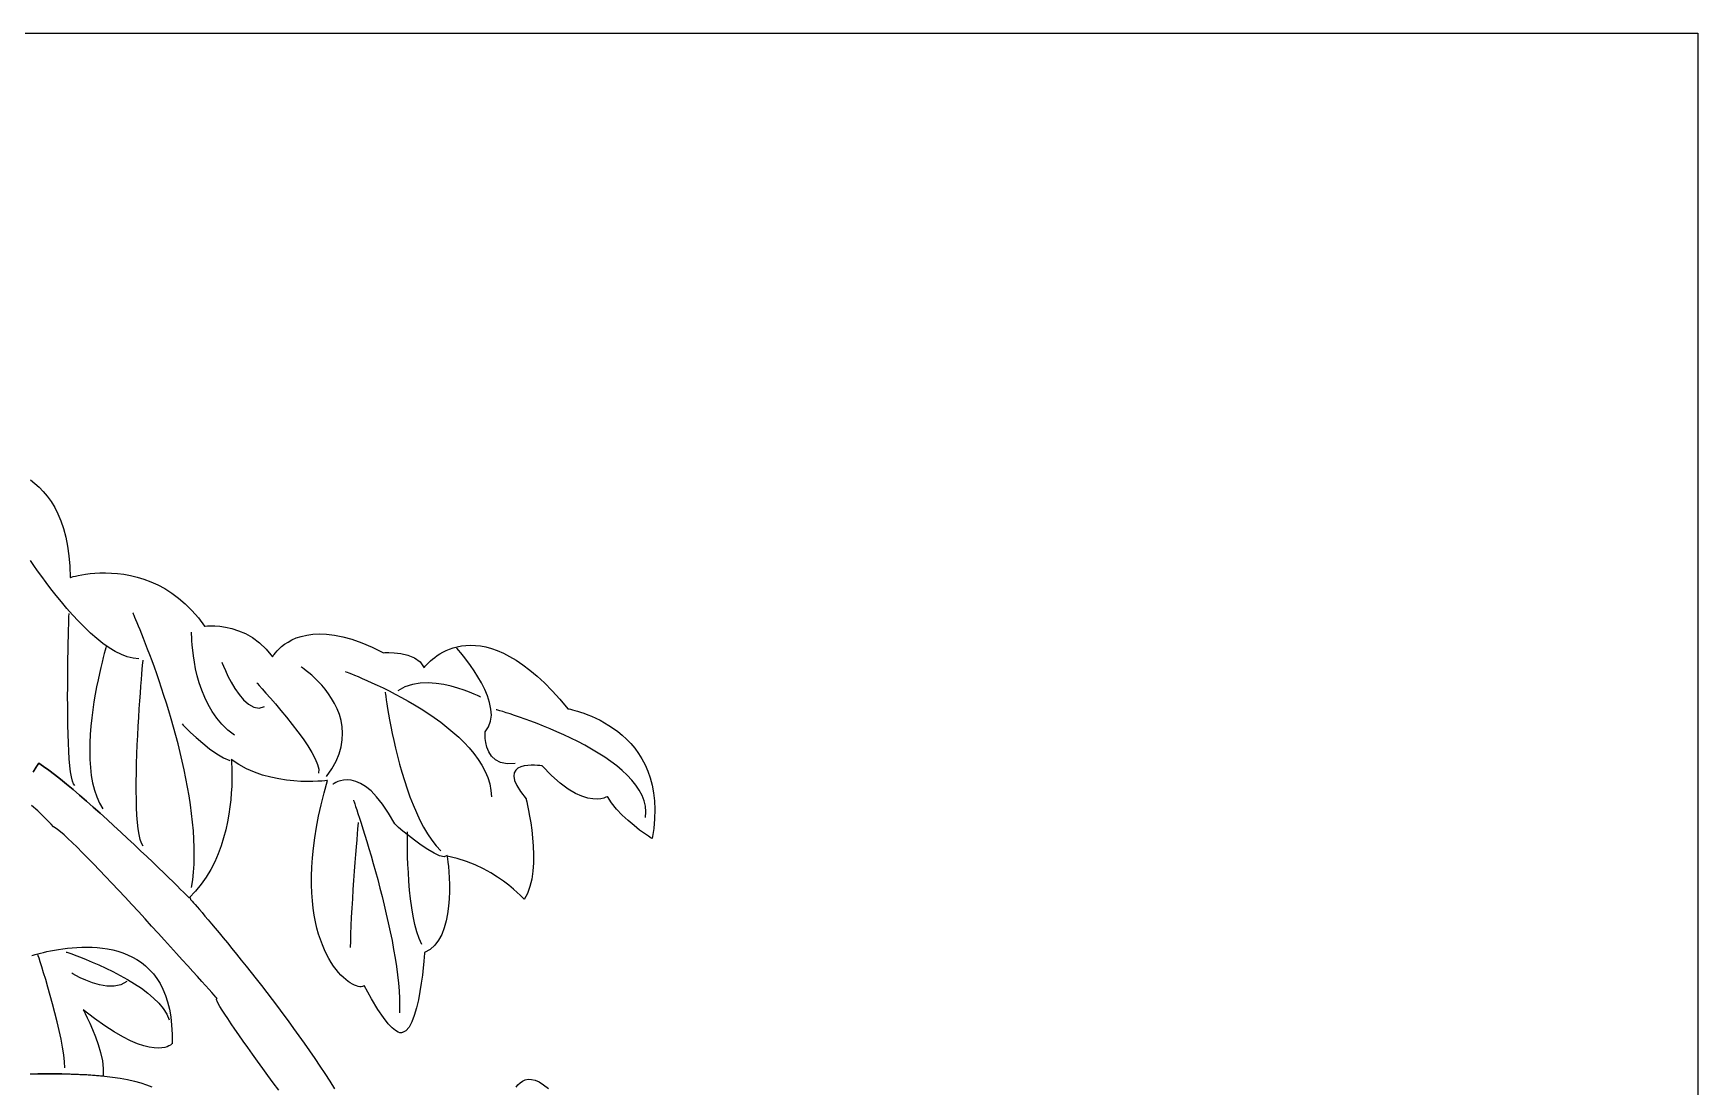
# Model space of a CAD drawing. Extents: x 40 to 170, y 25 to 272.
# Drawn here: x 122.88 to 170.31, y 241.68 to 271.7 of the extents above; entities that cross this region are included whole.
import ezdxf

# ---------------------------------------------------------------- set-up
doc = ezdxf.new("R2010")
doc.units = 0

msp = doc.modelspace()

# ---------------------------------------------------------------- linework, layer by layer
at = {"color": 250, "linetype": 'Continuous'}
for points in [[(39.6891, 271.7001), (170.3108, 271.7001), (170.3108, 25.3), (39.6891, 25.3), (39.6891, 271.7001)], [(122.800699, 258.968571), (122.926194, 258.872006), (123.049031, 258.762829), (123.16815, 258.640274), (123.282485, 258.503573), (123.390976, 258.35196), (123.492558, 258.184666), (123.58617, 258.000926), (123.670748, 257.799972), (123.74523, 257.581037), (123.808553, 257.343354), (123.859655, 257.086156), (123.897471, 256.808675), (123.920941, 256.510146), (123.929, 256.1898), (123.939162, 256.19299), (123.968928, 256.201719), (124.017223, 256.214729), (124.082968, 256.230761), (124.165087, 256.248555), (124.262502, 256.266853), (124.374137, 256.284395), (124.498913, 256.299923), (124.635754, 256.312177), (124.783584, 256.319898), (124.941323, 256.321827), (125.107896, 256.316706), (125.282225, 256.303275), (125.463233, 256.280275), (125.649843, 256.246447), (125.840977, 256.200532), (126.035559, 256.14127), (126.232512, 256.067404), (126.430757, 255.977673), (126.629218, 255.87082), (126.826819, 255.745583), (127.02248, 255.600706), (127.215127, 255.434928), (127.40368, 255.24699), (127.587064, 255.035634), (127.7642, 254.7996), (127.784526, 254.802051), (127.842554, 254.806875), (127.933858, 254.810277), (128.05401, 254.808464), (128.198587, 254.797641), (128.36316, 254.774013), (128.543304, 254.733788), (128.734594, 254.67317), (128.932602, 254.588366), (129.132903, 254.475581), (129.33107, 254.331021), (129.522678, 254.150892), (129.7033, 253.9314), (129.708015, 253.939609), (129.722504, 253.962718), (129.747283, 253.998447), (129.782869, 254.044518), (129.829778, 254.098653), (129.888525, 254.158571), (129.959627, 254.221996), (130.043601, 254.286647), (130.140962, 254.350246), (130.252227, 254.410515), (130.377913, 254.465175), (130.518534, 254.511947), (130.674607, 254.548552), (130.846649, 254.572711), (131.035176, 254.582146), (131.240704, 254.574578), (131.463749, 254.547729), (131.704828, 254.499319), (131.964456, 254.42707), (132.24315, 254.328703), (132.541426, 254.201939), (132.8598, 254.0445), (132.900673, 254.04737), (133.010289, 254.050506), (133.169145, 254.045702), (133.357738, 254.02475), (133.556563, 253.979441), (133.746117, 253.901569), (133.906897, 253.782924), (134.0194, 253.6153), (134.0232, 253.62044), (134.03457, 253.635116), (134.053463, 253.658209), (134.079832, 253.688602), (134.11363, 253.725174), (134.154811, 253.76681), (134.203328, 253.81239), (134.259134, 253.860796), (134.322183, 253.91091), (134.392428, 253.961614), (134.469821, 254.011789), (134.554318, 254.060318), (134.64587, 254.106082), (134.74443, 254.147963), (134.849954, 254.184842), (134.962392, 254.215603), (135.0817, 254.239125), (135.20783, 254.254292), (135.340735, 254.259984), (135.480369, 254.255084), (135.626685, 254.238474), (135.779636, 254.209035), (135.939176, 254.165649), (136.105257, 254.107198), (136.277834, 254.032564), (136.45686, 253.940628), (136.642287, 253.830272), (136.834069, 253.700378), (137.032159, 253.549829), (137.236511, 253.377504), (137.447078, 253.182288), (137.663812, 252.96306), (137.886669, 252.718704), (138.1156, 252.4481), (138.124195, 252.44655), (138.149175, 252.441632), (138.189328, 252.432947), (138.243445, 252.420095), (138.310316, 252.402677), (138.38873, 252.380293), (138.477479, 252.352543), (138.575352, 252.319028), (138.681138, 252.279348), (138.793628, 252.233104), (138.911612, 252.179895), (139.033879, 252.119322), (139.159221, 252.050986), (139.286426, 251.974487), (139.414285, 251.889425), (139.541588, 251.7954), (139.667124, 251.692013), (139.789684, 251.578865), (139.908057, 251.455555), (140.021035, 251.321684), (140.127405, 251.176852), (140.22596, 251.02066), (140.315488, 250.852708), (140.39478, 250.672597), (140.462625, 250.479926), (140.517814, 250.274296), (140.559136, 250.055308), (140.585382, 249.822561), (140.595341, 249.575657), (140.587804, 249.314195), (140.56156, 249.037776), (140.5154, 248.746), (140.488478, 248.76305), (140.414027, 248.811968), (140.301517, 248.889411), (140.160418, 248.992032), (140.0002, 249.116488), (139.830334, 249.259432), (139.660291, 249.41752), (139.499541, 249.587408), (139.357554, 249.765749), (139.2438, 249.9492), (139.231975, 249.942133), (139.19677, 249.925004), (139.138585, 249.903924), (139.057823, 249.885004), (138.954888, 249.874354), (138.83018, 249.878083), (138.684103, 249.902303), (138.517058, 249.953124), (138.329448, 250.036656), (138.121674, 250.159009), (137.894141, 250.326294), (137.647248, 250.544621), (137.3814, 250.8201), (137.365243, 250.822521), (137.320607, 250.828161), (137.253242, 250.834587), (137.168898, 250.839364), (137.073328, 250.840059), (136.972281, 250.834238), (136.871509, 250.819467), (136.776762, 250.793312), (136.693792, 250.75334), (136.628348, 250.697117), (136.586182, 250.622208), (136.573045, 250.52618), (136.594688, 250.406599), (136.65686, 250.261031), (136.765314, 250.087043), (136.9258, 249.8822), (136.931381, 249.859272), (136.94658, 249.793617), (136.969082, 249.689925), (136.996569, 249.552886), (137.026725, 249.387192), (137.057235, 249.197534), (137.085782, 248.988602), (137.11005, 248.765088), (137.127723, 248.531681), (137.136484, 248.293074), (137.134017, 248.053957), (137.118006, 247.81902), (137.086135, 247.592956), (137.036088, 247.380453), (136.965549, 247.186205), (136.8722, 247.0149), (136.859593, 247.02906), (136.8222, 247.06912), (136.760667, 247.131445), (136.675637, 247.212403), (136.567755, 247.308362), (136.437665, 247.415689), (136.286013, 247.53075), (136.113441, 247.649913), (135.920595, 247.769546), (135.708118, 247.886015), (135.476656, 247.995688), (135.226853, 248.094931), (134.959353, 248.180113), (134.6748, 248.2476), (134.677941, 248.226759), (134.686161, 248.167146), (134.697651, 248.073125), (134.710606, 247.949063), (134.723217, 247.799323), (134.733678, 247.62827), (134.740181, 247.44027), (134.74092, 247.239688), (134.734088, 247.030888), (134.717876, 246.818234), (134.690479, 246.606094), (134.650089, 246.39883), (134.594899, 246.200808), (134.523102, 246.016393), (134.43289, 245.84995), (134.322458, 245.705843), (134.189997, 245.588438), (134.0337, 245.5021), (134.031413, 245.469905), (134.024261, 245.379647), (134.011809, 245.240819), (133.993622, 245.062914), (133.969265, 244.855425), (133.938303, 244.627843), (133.9003, 244.389663), (133.854822, 244.150375), (133.801433, 243.919474), (133.739699, 243.706451), (133.669183, 243.5208), (133.589452, 243.372013), (133.500069, 243.269582), (133.4006, 243.223), (133.393262, 243.219112), (133.370594, 243.213429), (133.331619, 243.21492), (133.275358, 243.232556), (133.200831, 243.275305), (133.107061, 243.352137), (132.993068, 243.472024), (132.857874, 243.643933), (132.700501, 243.876836), (132.519969, 244.179702), (132.3153, 244.5615), (132.293242, 244.542798), (132.264419, 244.530408), (132.229347, 244.5245), (132.188544, 244.525241), (132.142527, 244.532802), (132.091814, 244.54735), (132.036921, 244.569055), (131.978366, 244.598084), (131.916665, 244.634607), (131.852338, 244.678792), (131.785899, 244.730808), (131.717867, 244.790824), (131.64876, 244.859009), (131.579093, 244.935531), (131.509385, 245.020558), (131.440153, 245.11426), (131.371913, 245.216805), (131.305184, 245.328362), (131.240482, 245.4491), (131.178325, 245.579187), (131.11923, 245.718793), (131.063713, 245.868085), (131.012294, 246.027232), (130.965487, 246.196404), (130.923812, 246.375769), (130.887784, 246.565495), (130.857922, 246.765751), (130.834743, 246.976706), (130.818763, 247.19853), (130.8105, 247.431389), (130.810471, 247.675454), (130.819194, 247.930892), (130.837186, 248.197873), (130.864964, 248.476565), (130.903045, 248.767137), (130.951946, 249.069757), (131.012185, 249.384595), (131.084279, 249.711819), (131.168745, 250.051598), (131.2661, 250.4041), (131.247385, 250.401706), (131.193375, 250.395785), (131.107275, 250.388222), (130.992289, 250.380908), (130.851621, 250.375729), (130.688474, 250.374574), (130.506053, 250.379331), (130.307563, 250.391887), (130.096206, 250.414132), (129.875187, 250.447953), (129.64771, 250.495237), (129.41698, 250.557873), (129.186199, 250.63775), (128.958573, 250.736754), (128.737305, 250.856775), (128.5256, 250.9997), (128.526903, 250.985503), (128.530162, 250.944139), (128.534403, 250.87745), (128.53865, 250.787276), (128.54193, 250.675457), (128.543268, 250.543836), (128.541688, 250.394252), (128.536217, 250.228547), (128.52588, 250.048561), (128.509701, 249.856135), (128.486707, 249.653111), (128.455923, 249.441329), (128.416374, 249.22263), (128.367086, 248.998855), (128.307084, 248.771845), (128.235392, 248.54344), (128.151038, 248.315482), (128.053045, 248.089811), (127.94044, 247.868269), (127.812247, 247.652696), (127.667493, 247.444933), (127.505202, 247.24682), (127.3244, 247.0602), (127.313891, 247.070677), (127.283137, 247.101263), (127.233298, 247.150692), (127.165534, 247.217698), (127.081005, 247.301013), (126.980869, 247.399372), (126.866287, 247.511507), (126.738419, 247.636153), (126.598424, 247.772042), (126.447462, 247.917908), (126.286693, 248.072485), (126.117276, 248.234505), (125.940372, 248.402703), (125.757139, 248.575812), (125.568739, 248.752566), (125.376329, 248.931697), (125.181071, 249.111939), (124.984123, 249.292026), (124.786647, 249.470691), (124.5898, 249.646668), (124.394743, 249.818689), (124.202637, 249.98549), (124.014639, 250.145802), (123.831911, 250.29836), (123.655612, 250.441896), (123.486902, 250.575145), (123.32694, 250.69684), (123.176886, 250.805713), (123.0379, 250.9005), (123.02695, 250.883069), (122.99515, 250.832807), (122.944074, 250.752761), (122.875297, 250.645976)], [(125.8918, 253.8751), (125.729267, 253.889092), (125.562267, 253.929595), (125.391683, 253.994399), (125.218403, 254.081296), (125.043309, 254.188076), (124.867289, 254.312529), (124.691227, 254.452448), (124.516007, 254.605622), (124.342516, 254.769842), (124.171639, 254.942899), (124.00426, 255.122584), (123.841264, 255.306687), (123.683538, 255.493), (123.531965, 255.679313), (123.387431, 255.863416), (123.250822, 256.043101), (123.123023, 256.216158), (123.004917, 256.380378), (122.897392, 256.533552), (122.801332, 256.673471)], [(127.3954, 247.3572), (127.42645, 247.57339), (127.44882, 247.795343), (127.462901, 248.022516), (127.469085, 248.254367), (127.467763, 248.490356), (127.459327, 248.729939), (127.44417, 248.972575), (127.422682, 249.217722), (127.395256, 249.464839), (127.362283, 249.713384), (127.324155, 249.962814), (127.281264, 250.212588), (127.234002, 250.462164), (127.182759, 250.711), (127.127929, 250.958555), (127.069902, 251.204286), (127.009071, 251.447652), (126.945828, 251.68811), (126.880563, 251.92512), (126.813669, 252.158139), (126.745537, 252.386625), (126.67656, 252.610037), (126.607129, 252.827832), (126.537636, 253.039469), (126.468472, 253.244407), (126.400029, 253.442102), (126.332699, 253.632014), (126.266874, 253.8136), (126.202946, 253.986319), (126.141305, 254.149629), (126.082345, 254.302987), (126.026456, 254.445853), (125.974031, 254.577684), (125.925461, 254.697939), (125.881138, 254.806075), (125.841454, 254.901551), (125.8068, 254.983825), (125.777569, 255.052355), (125.754151, 255.106599), (125.73694, 255.146016), (125.726325, 255.170064), (125.7227, 255.1782)], [(124.0629, 250.2574), (124.027897, 250.304336), (123.996955, 250.387417), (123.969856, 250.503539), (123.94638, 250.649604), (123.926308, 250.822508), (123.909419, 251.019151), (123.895495, 251.236433), (123.884315, 251.471251), (123.87566, 251.720504), (123.869311, 251.981092), (123.865047, 252.249913), (123.86265, 252.523866), (123.8619, 252.79985), (123.862577, 253.074763), (123.864462, 253.345505), (123.867334, 253.608974), (123.870976, 253.862069), (123.875166, 254.101689), (123.879685, 254.324732), (123.884315, 254.528098), (123.888834, 254.708686), (123.893024, 254.863393), (123.896666, 254.989119), (123.899538, 255.082763), (123.901423, 255.141224), (123.9021, 255.1614)], [(124.9673, 254.2369), (124.963006, 254.22257), (124.950788, 254.180775), (124.93164, 254.113306), (124.906558, 254.021952), (124.876535, 253.908506), (124.842568, 253.774758), (124.80565, 253.622498), (124.766777, 253.453518), (124.726943, 253.269608), (124.687144, 253.072559), (124.648374, 252.864162), (124.611628, 252.646208), (124.5779, 252.420488), (124.548186, 252.188791), (124.523481, 251.952911), (124.504778, 251.714636), (124.493074, 251.475758), (124.489363, 251.238068), (124.49464, 251.003356), (124.509899, 250.773413), (124.536136, 250.550031), (124.574345, 250.335), (124.625521, 250.13011), (124.690659, 249.937153), (124.770754, 249.757919), (124.8668, 249.5942)], [(128.616, 251.6972), (128.426834, 251.842479), (128.258271, 252.00516), (128.109125, 252.182355), (127.978209, 252.371178), (127.864337, 252.568742), (127.766323, 252.772159), (127.68298, 252.978543), (127.613122, 253.185007), (127.555563, 253.388664), (127.509116, 253.586627), (127.472596, 253.776008), (127.444814, 253.953921), (127.424586, 254.11748), (127.410725, 254.263796), (127.402044, 254.389983), (127.397358, 254.493153), (127.395479, 254.570421), (127.395222, 254.618899), (127.3954, 254.6357)], [(126.0124, 248.5289), (125.968355, 248.6128), (125.930715, 248.725089), (125.899116, 248.863394), (125.873197, 249.025342), (125.852594, 249.20856), (125.836946, 249.410674), (125.825889, 249.629312), (125.819062, 249.862101), (125.816101, 250.106667), (125.816645, 250.360638), (125.820331, 250.621639), (125.826795, 250.887299), (125.835677, 251.155243), (125.846612, 251.4231), (125.85924, 251.688495), (125.873197, 251.949056), (125.88812, 252.20241), (125.903647, 252.446183), (125.919416, 252.678002), (125.935065, 252.895495), (125.95023, 253.096287), (125.964549, 253.278007), (125.97766, 253.438281), (125.989199, 253.574736), (125.998806, 253.684998), (126.006117, 253.766695), (126.010769, 253.817453), (126.0124, 253.8349)], [(128.2544, 253.7767), (128.26633, 253.745752), (128.300863, 253.660965), (128.356117, 253.534425), (128.430207, 253.378219), (128.52125, 253.204431), (128.627363, 253.02515), (128.74666, 252.85246), (128.877259, 252.698448), (129.017277, 252.5752), (129.164828, 252.494802), (129.318031, 252.46934), (129.475, 252.5109)], [(136.6178, 250.8834), (136.383829, 250.873896), (136.196318, 250.91269), (136.050175, 250.989797), (135.940303, 251.095231), (135.86161, 251.219006), (135.809, 251.351135), (135.777379, 251.481633), (135.761653, 251.600515), (135.756727, 251.697794), (135.757508, 251.763484), (135.7589, 251.7876), (135.856784, 251.931628), (135.914088, 252.090454), (135.935285, 252.261041), (135.924846, 252.440351), (135.887243, 252.625349), (135.826949, 252.812997), (135.748436, 253.00026), (135.656175, 253.1841), (135.55464, 253.361481), (135.448301, 253.529366), (135.341631, 253.684718), (135.239103, 253.824502), (135.145187, 253.945679), (135.064357, 254.045215), (135.001085, 254.120071), (134.959842, 254.167212), (134.9451, 254.1836)], [(131.2381, 250.5218), (131.39013, 250.74), (131.508765, 250.953549), (131.596398, 251.162035), (131.655425, 251.365047), (131.688238, 251.562172), (131.697231, 251.752998), (131.684798, 251.937114), (131.653333, 252.114107), (131.60523, 252.283566), (131.542881, 252.445077), (131.468682, 252.59823), (131.385025, 252.742612), (131.294305, 252.877812), (131.198915, 253.003416), (131.101248, 253.119014), (131.0037, 253.224193), (130.908663, 253.31854), (130.818531, 253.401645), (130.735698, 253.473095), (130.662558, 253.532478), (130.601505, 253.579382), (130.554931, 253.613395), (130.525232, 253.634105), (130.5148, 253.6411)], [(131.7806, 253.5055), (131.791705, 253.501415), (131.824111, 253.489262), (131.87645, 253.46919), (131.947357, 253.441352), (132.035465, 253.405898), (132.139408, 253.362978), (132.257821, 253.312745), (132.389337, 253.255349), (132.53259, 253.190941), (132.686213, 253.119672), (132.848841, 253.041693), (133.019107, 252.957154), (133.195645, 252.866208), (133.37709, 252.769005), (133.562074, 252.665695), (133.749233, 252.556431), (133.937198, 252.441362), (134.124606, 252.32064), (134.310088, 252.194416), (134.49228, 252.062841), (134.669815, 251.926065), (134.841326, 251.784241), (135.005448, 251.637518), (135.160815, 251.486048), (135.306059, 251.329981), (135.439817, 251.169469), (135.56072, 251.004663), (135.667403, 250.835714), (135.758499, 250.662772), (135.832644, 250.485988), (135.888469, 250.305515), (135.92461, 250.121502), (135.9397, 249.9341)], [(129.249, 253.189), (129.267909, 253.1686), (129.321435, 253.110272), (129.404773, 253.018322), (129.513121, 252.897057), (129.641676, 252.750781), (129.785634, 252.583802), (129.940193, 252.400426), (130.100549, 252.204959), (130.261899, 252.001708), (130.41944, 251.794978), (130.568368, 251.589076), (130.703881, 251.388308), (130.821175, 251.196981), (130.915447, 251.0194), (130.981894, 250.859872), (131.015713, 250.722703), (131.0121, 250.6122)], [(132.9108, 252.9178), (132.912626, 252.903267), (132.918188, 252.860925), (132.927607, 252.792655), (132.941009, 252.70034), (132.958516, 252.585864), (132.980252, 252.451109), (133.006339, 252.297958), (133.036903, 252.128294), (133.072065, 251.944), (133.11195, 251.746958), (133.156681, 251.539051), (133.206382, 251.322163), (133.261175, 251.098175), (133.321184, 250.868971), (133.386534, 250.636434), (133.457346, 250.402446), (133.533745, 250.16889), (133.615854, 249.937649), (133.703796, 249.710606), (133.797696, 249.489643), (133.897676, 249.276644), (134.003859, 249.073492), (134.11637, 248.882068), (134.235331, 248.704256), (134.360867, 248.541939), (134.4931, 248.397)], [(135.6233, 252.7822), (135.601882, 252.793188), (135.540526, 252.823057), (135.443583, 252.867158), (135.315401, 252.920848), (135.160332, 252.97948), (134.982723, 253.038409), (134.786925, 253.092987), (134.577287, 253.138571), (134.358159, 253.170513), (134.13389, 253.184168), (133.908831, 253.17489), (133.687329, 253.138033), (133.473736, 253.068952), (133.2724, 252.963)], [(140.3249, 249.3464), (140.336613, 249.509276), (140.323478, 249.669043), (140.287051, 249.825579), (140.228886, 249.978764), (140.150538, 250.128476), (140.053562, 250.274596), (139.939514, 250.417003), (139.809947, 250.555575), (139.666416, 250.690192), (139.510478, 250.820733), (139.343685, 250.947078), (139.167594, 251.069105), (138.983759, 251.186694), (138.793734, 251.299724), (138.599076, 251.408075), (138.401338, 251.511625), (138.202075, 251.610254), (138.002843, 251.703841), (137.805196, 251.792266), (137.610689, 251.875407), (137.420877, 251.953144), (137.237315, 252.025356), (137.061557, 252.091922), (136.895159, 252.152721), (136.739675, 252.207634), (136.59666, 252.256538), (136.467669, 252.299314), (136.354257, 252.33584), (136.257979, 252.365995), (136.180389, 252.38966), (136.123043, 252.406713), (136.087495, 252.417033), (136.0753, 252.4205)], [(127.1242, 252.0136), (127.154337, 251.982409), (127.238051, 251.898014), (127.365296, 251.774181), (127.526028, 251.624677), (127.710201, 251.463267), (127.90777, 251.303719), (128.10869, 251.159797), (128.302915, 251.045269), (128.4804, 250.9739)], [(122.874663, 250.644938), (122.962844, 250.782067), (123.01851, 250.869679), (123.0379, 250.9005), (123.176886, 250.805713), (123.32694, 250.69684), (123.486902, 250.575145), (123.655612, 250.441896), (123.831911, 250.29836), (124.014639, 250.145802), (124.202637, 249.98549), (124.394743, 249.818689), (124.5898, 249.646668), (124.786647, 249.470691), (124.984123, 249.292026), (125.181071, 249.111939), (125.376329, 248.931697), (125.568739, 248.752566), (125.757139, 248.575812), (125.940372, 248.402703), (126.117276, 248.234505), (126.286693, 248.072485), (126.447462, 247.917908), (126.598424, 247.772042), (126.738419, 247.636153), (126.866287, 247.511507), (126.980869, 247.399372), (127.081005, 247.301013), (127.165534, 247.217698), (127.233298, 247.150692), (127.283137, 247.101263), (127.313891, 247.070677), (127.3244, 247.0602), (127.3425, 247.0778), (127.359, 247.0216), (127.36472, 247.015125), (127.381588, 246.995965), (127.409167, 246.964514), (127.447019, 246.921168), (127.494707, 246.86632), (127.551794, 246.800367), (127.617842, 246.723703), (127.692413, 246.636723), (127.77507, 246.539822), (127.865376, 246.433395), (127.962894, 246.317838), (128.067185, 246.193544), (128.177813, 246.060909), (128.29434, 245.920329), (128.416328, 245.772197), (128.54334, 245.616909), (128.674939, 245.454861), (128.810688, 245.286446), (128.950148, 245.11206), (129.092882, 244.932098), (129.238454, 244.746954), (129.386425, 244.557025), (129.536358, 244.362704), (129.687816, 244.164387), (129.840361, 243.962469), (129.993556, 243.757345), (130.146963, 243.549409), (130.300145, 243.339057), (130.452664, 243.126683), (130.604084, 242.912683), (130.753966, 242.697452), (130.901874, 242.481384), (131.047369, 242.264875), (131.190014, 242.048319), (131.329372, 241.832112), (131.465006, 241.616648)], [(134.6739, 248.2614), (134.588213, 248.231518), (134.461356, 248.257673), (134.303721, 248.328658), (134.125705, 248.433265), (133.9377, 248.560286), (133.750101, 248.698515), (133.573303, 248.836743), (133.417699, 248.963763), (133.293685, 249.068367), (133.211654, 249.139349), (133.182, 249.1655), (133.00576, 249.476208), (132.833689, 249.733272), (132.666781, 249.941328), (132.50603, 250.105013), (132.352429, 250.228961), (132.206971, 250.317809), (132.070651, 250.376194), (131.944462, 250.40875), (131.829398, 250.420114), (131.726452, 250.414922), (131.636618, 250.397809), (131.560889, 250.373413), (131.500259, 250.346367), (131.455722, 250.321309), (131.428271, 250.302875), (131.4189, 250.2957)], [(123.4599, 249.0816), (123.392819, 249.155118), (123.291776, 249.259629), (123.161785, 249.388335), (123.007858, 249.534441), (122.835009, 249.691151)], [(132.0066, 249.8437), (132.010618, 249.832096), (132.022317, 249.798018), (132.04117, 249.742566), (132.066644, 249.666842), (132.098211, 249.571946), (132.135342, 249.45898), (132.177505, 249.329045), (132.224172, 249.183241), (132.274812, 249.022669), (132.328896, 248.84843), (132.385894, 248.661626), (132.445276, 248.463357), (132.506513, 248.254724), (132.569074, 248.036827), (132.632429, 247.810769), (132.69605, 247.57765), (132.759406, 247.338571), (132.821967, 247.094632), (132.883204, 246.846935), (132.942586, 246.596581), (132.999585, 246.34467), (133.053669, 246.092304), (133.104311, 245.840584), (133.150978, 245.590609), (133.193143, 245.343483), (133.230274, 245.100304), (133.261842, 244.862175), (133.287318, 244.630196), (133.306172, 244.405468), (133.317873, 244.189092), (133.321892, 243.982169), (133.3177, 243.7858)], [(129.875369, 241.572701), (129.721537, 241.783495), (129.569238, 241.992782), (129.41941, 242.199393), (129.27299, 242.40216), (129.130914, 242.599914), (128.994119, 242.791487), (128.863544, 242.975709), (128.740125, 243.151413), (128.624798, 243.317429), (128.518502, 243.47259), (128.422172, 243.615726), (128.336747, 243.745669), (128.263163, 243.86125), (128.202357, 243.961301), (128.155267, 244.044653), (128.122829, 244.110137), (128.10598, 244.156586), (128.105658, 244.18283), (128.1228, 244.1877), (128.112746, 244.199003), (128.083318, 244.232051), (128.03562, 244.285555), (127.970753, 244.358225), (127.889821, 244.448773), (127.793925, 244.555907), (127.684169, 244.678339), (127.561654, 244.814779), (127.427484, 244.963938), (127.282762, 245.124526), (127.128588, 245.295253), (126.966067, 245.474829), (126.7963, 245.661966), (126.62039, 245.855374), (126.439441, 246.053762), (126.254553, 246.255842), (126.06683, 246.460324), (125.877375, 246.665918), (125.687289, 246.871335), (125.497676, 247.075285), (125.309638, 247.276478), (125.124277, 247.473626), (124.942696, 247.665438), (124.765998, 247.850625), (124.595285, 248.027897), (124.43166, 248.195965), (124.276225, 248.353538), (124.130083, 248.499329), (123.994336, 248.632046), (123.870087, 248.750401), (123.758439, 248.853103), (123.660493, 248.938864), (123.577353, 249.006394), (123.510121, 249.054402), (123.4599, 249.0816)], [(132.1423, 249.2108), (132.140284, 249.188048), (132.134546, 249.122553), (132.125552, 249.018453), (132.113766, 248.879888), (132.099654, 248.710998), (132.083681, 248.515922), (132.066313, 248.2988), (132.048014, 248.063771), (132.02925, 247.814975), (132.010486, 247.556551), (131.992187, 247.292639), (131.974819, 247.027378), (131.958846, 246.764908), (131.944734, 246.509367), (131.932948, 246.264897), (131.923954, 246.035636), (131.918216, 245.825724), (131.9162, 245.6393)], [(133.9506, 245.7298), (133.87587, 245.896075), (133.810801, 246.088631), (133.754732, 246.302775), (133.707, 246.533814), (133.666943, 246.777056), (133.633897, 247.027806), (133.607201, 247.281373), (133.586192, 247.533063), (133.570207, 247.778183), (133.558584, 248.012042), (133.55066, 248.229945), (133.545773, 248.427199), (133.54326, 248.599113), (133.542459, 248.740993), (133.542707, 248.848146), (133.543341, 248.915879), (133.5437, 248.9395)], [(122.837495, 245.413259), (122.883026, 245.427074), (122.940029, 245.443597), (123.007816, 245.462275), (123.085701, 245.482555), (123.172998, 245.503883), (123.269018, 245.525706), (123.373076, 245.547471), (123.484485, 245.568623), (123.602557, 245.58861), (123.726606, 245.606878), (123.855944, 245.622874), (123.989886, 245.636044), (124.127744, 245.645836), (124.268832, 245.651695), (124.412462, 245.653068), (124.557947, 245.649401), (124.704601, 245.640142), (124.851738, 245.624737), (124.998669, 245.602633), (125.144708, 245.573276), (125.289169, 245.536112), (125.431364, 245.490589), (125.570607, 245.436152), (125.706211, 245.372249), (125.837489, 245.298326), (125.963754, 245.21383), (126.084319, 245.118206), (126.198497, 245.010903), (126.305602, 244.891366), (126.404946, 244.759042), (126.495844, 244.613378), (126.577607, 244.45382), (126.649549, 244.279815), (126.710984, 244.090809), (126.761224, 243.886249), (126.799582, 243.665581), (126.825372, 243.428253), (126.837907, 243.17371), (126.8365, 242.9014), (126.831496, 242.895942), (126.815821, 242.881551), (126.788484, 242.861206), (126.748492, 242.837884), (126.694853, 242.814563), (126.626574, 242.794219), (126.542663, 242.779829), (126.442127, 242.774372), (126.323975, 242.780825), (126.187213, 242.802165), (126.03085, 242.841369), (125.853893, 242.901415), (125.655349, 242.98528), (125.434226, 243.095941), (125.189532, 243.236377), (124.920275, 243.409564), (124.625462, 243.618479), (124.3041, 243.8661), (124.318846, 243.839031), (124.359083, 243.762405), (124.41881, 243.643095), (124.492026, 243.487976), (124.572729, 243.303919), (124.654917, 243.097799), (124.73259, 242.876488), (124.799747, 242.646859), (124.850384, 242.415786), (124.878503, 242.190142), (124.8781, 241.9768), (124.646892, 241.997044), (124.411433, 242.013046), (124.173546, 242.025159), (123.93505, 242.033736), (123.697765, 242.039129), (123.463514, 242.041691), (123.234115, 242.041775), (123.011391, 242.039733), (122.797161, 242.035918)], [(123.7815, 242.2181), (123.773883, 242.388406), (123.752276, 242.58414), (123.718545, 242.80069), (123.674554, 243.033439), (123.622169, 243.277774), (123.563256, 243.529081), (123.499679, 243.782744), (123.433304, 244.034149), (123.365996, 244.278681), (123.299621, 244.511727), (123.236044, 244.728672), (123.177131, 244.924901), (123.124746, 245.095799), (123.080755, 245.236753), (123.047024, 245.343147), (123.025417, 245.410368), (123.0178, 245.4338)], [(123.8217, 245.5142), (123.840397, 245.507945), (123.894095, 245.48948), (123.979207, 245.459258), (124.092145, 245.417731), (124.229322, 245.365352), (124.38715, 245.302571), (124.562042, 245.229843), (124.75041, 245.147618), (124.948667, 245.056349), (125.153225, 244.956487), (125.360496, 244.848487), (125.566894, 244.732798), (125.768829, 244.609875), (125.962716, 244.480168), (126.144966, 244.34413), (126.311991, 244.202213), (126.460205, 244.054869), (126.586019, 243.902551), (126.685847, 243.745711), (126.7561, 243.5848)], [(125.5502, 244.6701), (125.379313, 244.579165), (125.186481, 244.540806), (124.98111, 244.544896), (124.772606, 244.581303), (124.570375, 244.6399), (124.383822, 244.710557), (124.222352, 244.783144), (124.095371, 244.847534), (124.012285, 244.893595), (123.9825, 244.9112)], [(122.813199, 242.036337), (123.030284, 242.040063), (123.255872, 242.04195), (123.488088, 242.041633), (123.725055, 242.03875), (123.9649, 242.032938), (124.205746, 242.023831), (124.445717, 242.011068), (124.682939, 241.994285), (124.915535, 241.973118), (125.14163, 241.947205), (125.359349, 241.916181), (125.566816, 241.879683), (125.762156, 241.837349), (125.943492, 241.788813), (126.108951, 241.733714), (126.256655, 241.671688)], [(136.639169, 241.660624), (136.692434, 241.726496), (136.753484, 241.785215), (136.822637, 241.833637), (136.900215, 241.868624), (136.986537, 241.887034), (137.081923, 241.885726), (137.186693, 241.861559), (137.301167, 241.811392), (137.425664, 241.732084), (137.560504, 241.620494)]]:
    msp.add_lwpolyline(points, dxfattribs=at)

doc.saveas('drawing.dxf')
